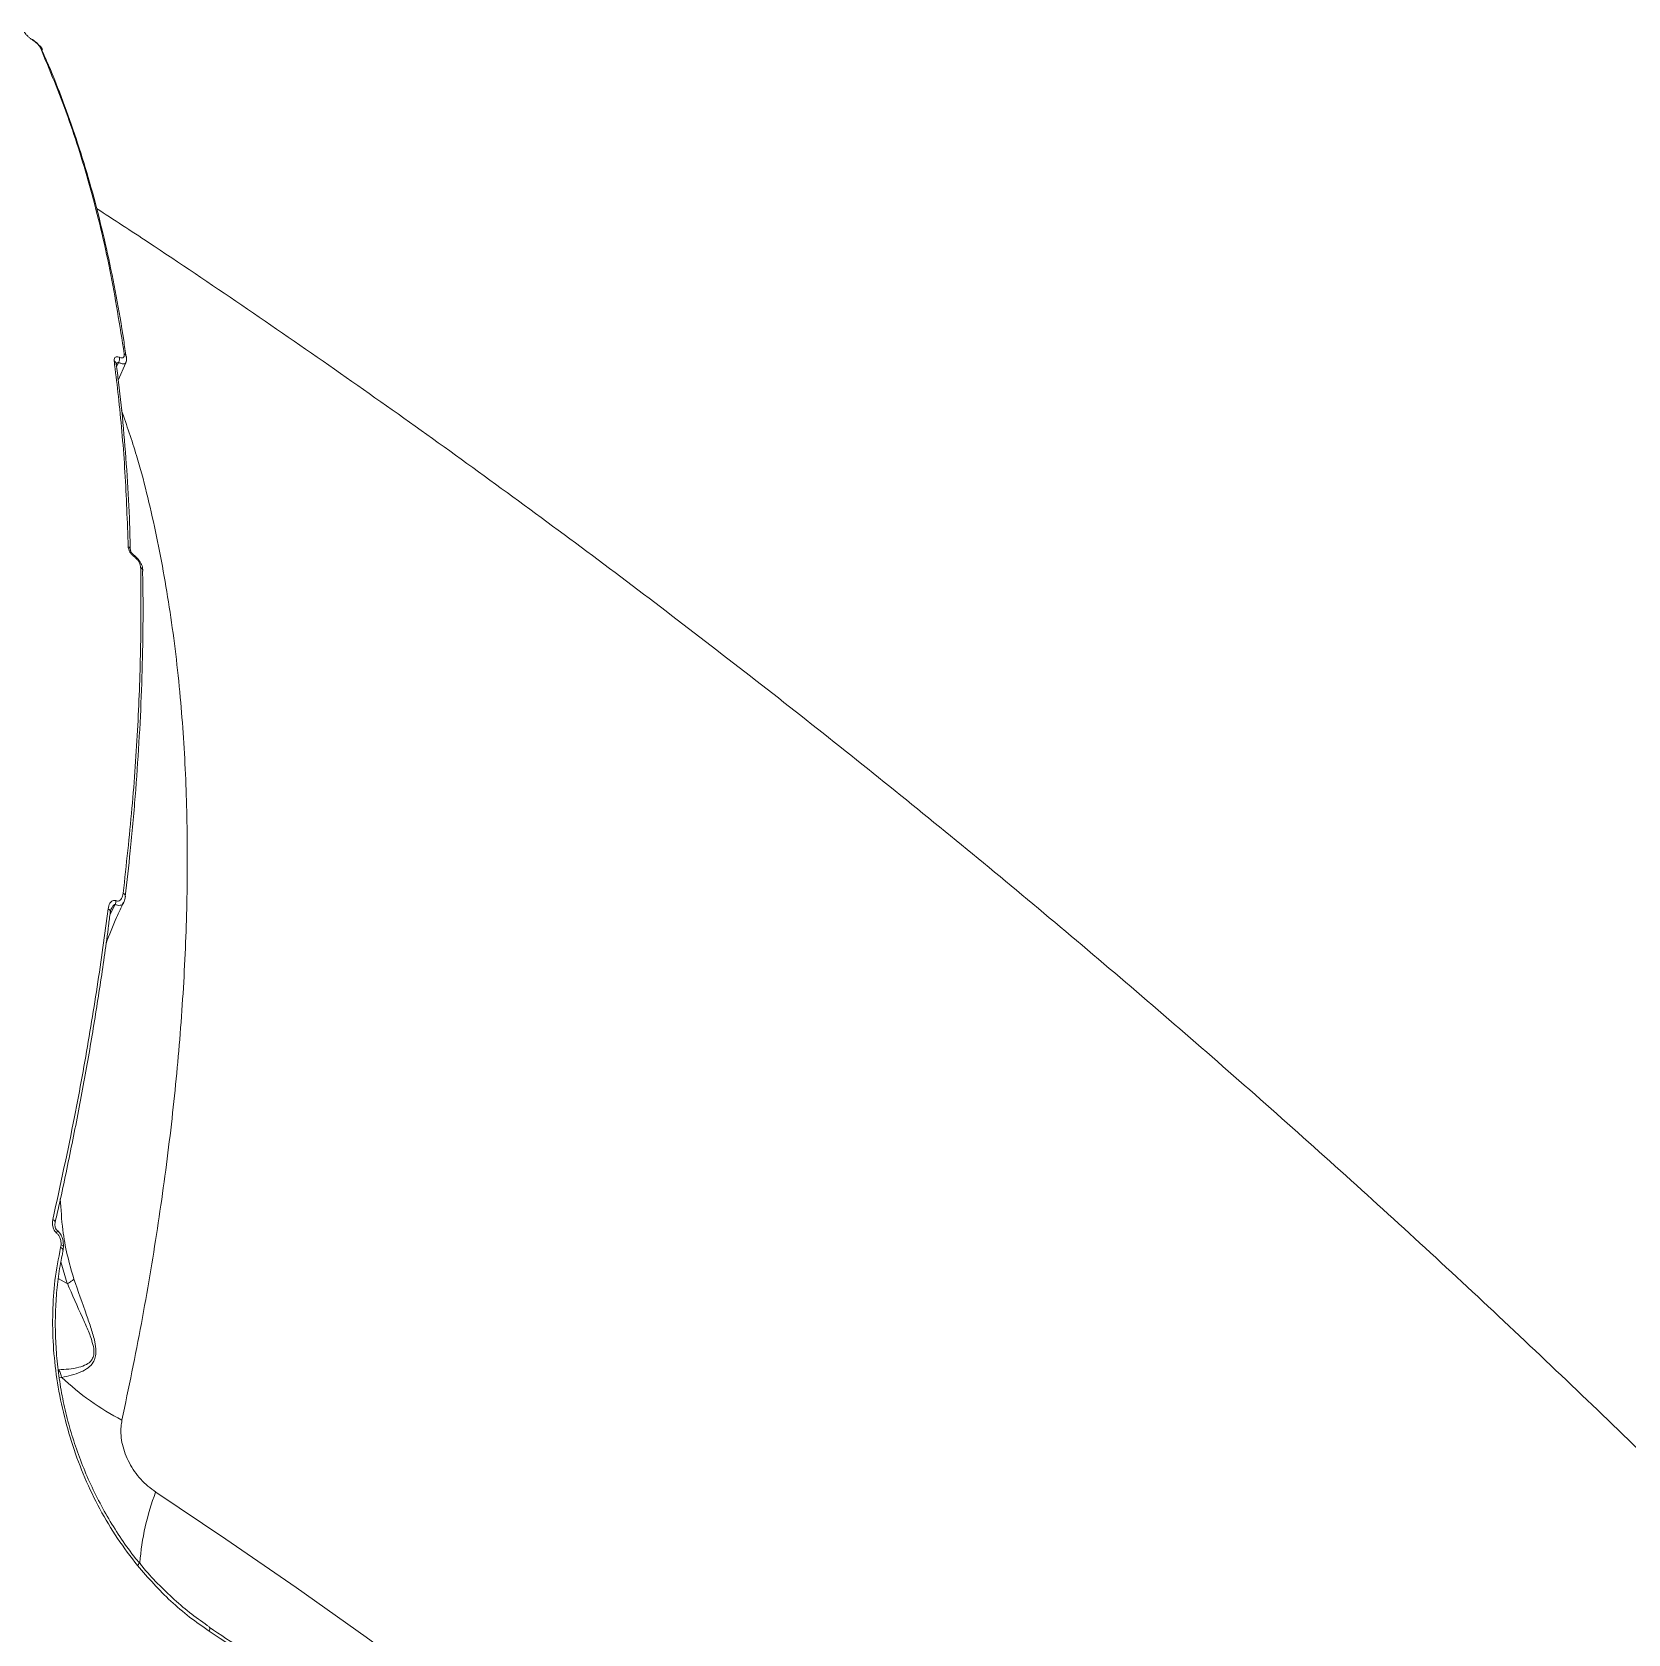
# Model space of a CAD drawing. Header units: millimetres. Extents: x -8422 to 28150, y -6982 to 5510.
# Drawn here: x 4838.5 to 5103.5, y 1819.7 to 2085.7 of the extents above; entities that cross this region are included whole.
import ezdxf

# ---------------------------------------------------------------- set-up
doc = ezdxf.new("R2010")
doc.units = ezdxf.units.MM
doc.layers.add('DIKOM_ОБЪЕКТ', color=7, linetype='Continuous')

msp = doc.modelspace()

# ---------------------------------------------------------------- linework, layer by layer
at = {"layer": 'DIKOM_ОБЪЕКТ', "color": 7, "linetype": 'Continuous', "lineweight": 15}
for p, q in [((4852.46, 2030.62), (4852.46, 2030.61)), ((4852.46, 2030.61), (4852.46, 2030.58)), ((4852.49, 2030.15), (4852.85, 2030.85)), ((4854.02, 2030.78), (4852.79, 2027.92)), ((4854.16, 2031.71), (4854.15, 2031.77)), ((4853.98, 1942.19), (4853.97, 1942.15)), ((4851.39, 1939.14), (4852.28, 1940.86)), ((4843.28, 1884.37), (4843.22, 1883.91)), ((4843.27, 1881.51), (4844.32, 1877.92)), ((4844.32, 1877.92), (4842.82, 1878.77)), ((4843, 1862.29), (4843.39, 1862.33)), ((4856.21, 1831.51), (4856.21, 1831.52))]:
    msp.add_line(p, q, dxfattribs=at)
at = {"layer": 'DIKOM_ОБЪЕКТ', "color": 7, "linetype": 'Continuous', "lineweight": 15, "flags": 128}
for points in [[(4838.47, 2084.51), (4838.49, 2084.48), (4838.52, 2084.41)], [(4840.18, 2082.73), (4840.17, 2082.76), (4840.16, 2082.76)], [(4856.88, 1996.27), (4856.87, 1996.22), (4856.87, 1996.22)], [(4851.47, 1939.6), (4851.47, 1939.6), (4851.47, 1939.59)], [(4841.92, 1888.55), (4842.06, 1888.46), (4842.18, 1888.36), (4842.26, 1888.26), (4842.3, 1888.15), (4842.3, 1888.06), (4842.3, 1888.03)], [(4842.55, 1886.31), (4842.62, 1886.51), (4842.63, 1886.68), (4842.59, 1886.79), (4842.57, 1886.81)], [(4843.22, 1883.91), (4843.35, 1883.83), (4843.46, 1883.73), (4843.54, 1883.64), (4843.59, 1883.54), (4843.6, 1883.45), (4843.6, 1883.41), (4843.58, 1883.37)], [(4843.28, 1884.37), (4843.43, 1884.31), (4843.55, 1884.24), (4843.63, 1884.16), (4843.68, 1884.08), (4843.68, 1884.04)], [(5018.08, 1715.23), (5007.2, 1725.59), (4996.22, 1735.79), (4985.15, 1745.81), (4973.99, 1755.66), (4962.75, 1765.33), (4951.44, 1774.81), (4940.06, 1784.09), (4928.61, 1793.18), (4917.11, 1802.07), (4905.56, 1810.75), (4893.97, 1819.21), (4882.34, 1827.47), (4870.68, 1835.49), (4859, 1843.3)], [(4855.98, 1831.09), (4856.08, 1831.2), (4856.16, 1831.3), (4856.2, 1831.39), (4856.22, 1831.46), (4856.21, 1831.51), (4856.21, 1831.51)], [(4867.88, 1820.22), (4867.94, 1820.37), (4867.97, 1820.52), (4867.98, 1820.64), (4867.97, 1820.74), (4867.93, 1820.82), (4867.9, 1820.85)], [(4867.88, 1820.22), (4869.73, 1819), (4871.59, 1817.77), (4873.44, 1816.54), (4875.29, 1815.3), (4877.13, 1814.05), (4878.98, 1812.8), (4880.83, 1811.54), (4882.68, 1810.28)]]:
    msp.add_lwpolyline(points, dxfattribs=at)
at = {"layer": 'DIKOM_ОБЪЕКТ', "color": 7, "linetype": 'Continuous', "lineweight": 15}
for centre, radius, start, end in [((4839.49, 2082.46), 0.742, 24.3126, 60.8607), ((4853.48, 2031.66), 0.678, 9.8954, 63.0604), ((4851.79, 2030.49), 0.683, 9.6158, 62.8361), ((4851.67, 2031.44), 1.32, 333.5733, 11.2215), ((4854.18, 1999.69), 0.63, 3.2626, 65.325), ((4855.22, 1998.65), 0.256, 339.6511, 44.495), ((4856.24, 1996.22), 0.634, 4.4385, 65.1876), ((4853.4, 1942.18), 0.579, 0.6558, 68.7904), ((4850.89, 1939.6), 0.58, 0.2195, 68.6772), ((4850.78, 1941.5), 1.62, 336.8935, 359.5466), ((4840.56, 1861.96), 2.85, 7.5438, 35.435), ((4874.5, 1895.66), 45.59, 226.9674, 242.4289), ((4899.93, 1827.95), 43.72, 159.4432, 175.2623)]:
    msp.add_arc(centre, radius, start, end, dxfattribs=at)
for points, knots in [([(4837.2, 2085.71), (4837.21, 2085.69), (4837.26, 2085.59), (4837.42, 2085.36), (4837.73, 2085.03), (4838.12, 2084.69), (4838.39, 2084.51), (4838.52, 2084.41)], [0, 0, 0, 0, 0.054596, 0.291342, 0.52783, 0.763978, 1, 1, 1, 1]), ([(4838.46, 2084.5), (4838.49, 2084.49), (4838.74, 2084.34), (4839.03, 2084.12), (4839.23, 2083.92), (4839.25, 2083.91)], [0, 0, 0, 0, 0.106176, 0.929546, 1, 1, 1, 1]), ([(4838.52, 2084.41), (4838.66, 2084.32), (4838.93, 2084.14), (4839.32, 2083.8), (4839.63, 2083.46), (4839.79, 2083.23), (4839.84, 2083.13), (4839.85, 2083.11)], [0, 0, 0, 0, 0.236422, 0.47296, 0.709862, 0.946818, 1, 1, 1, 1]), ([(4839.25, 2083.91), (4839.41, 2083.74), (4839.78, 2083.36), (4840.17, 2083.01), (4840.17, 2082.76), (4840.17, 2082.76)], [0, 0, 0, 0, 0.447946, 0.999639, 1, 1, 1, 1]), ([(4839.85, 2083.11), (4841.41, 2079.37), (4844.54, 2071.88), (4848.34, 2059.53), (4851.54, 2046.42), (4853.04, 2036.98), (4853.79, 2032.26)], [0, 0, 0, 0, 0.248597, 0.497193, 0.748596, 1, 1, 1, 1]), ([(4840.11, 2082.69), (4840.37, 2082.12), (4841.51, 2079.64), (4843.32, 2075.04), (4845.55, 2068.86), (4847.57, 2062.44), (4849.41, 2055.8), (4851.05, 2048.95), (4852.47, 2041.87), (4853.49, 2036.12), (4853.96, 2032.66), (4854.09, 2031.71)], [0, 0, 0, 0, 0.039395, 0.169245, 0.299246, 0.429362, 0.559561, 0.689807, 0.820061, 0.950285, 1, 1, 1, 1]), ([(4849.19, 2056.42), (4852.06, 2054.55), (4860.12, 2049.29), (4873.3, 2040.39), (4888.72, 2029.76), (4904.04, 2018.93), (4919.26, 2007.91), (4934.38, 1996.7), (4949.39, 1985.3), (4964.29, 1973.73), (4979.09, 1961.97), (4993.78, 1950.04), (5008.35, 1937.94), (5022.81, 1925.67), (5037.16, 1913.24), (5051.38, 1900.64), (5065.49, 1887.88), (5079.47, 1874.97), (5093.33, 1861.9), (5107.06, 1848.69), (5120.66, 1835.32), (5130.32, 1825.67), (5135.42, 1820.45), (5136.08, 1819.78)], [0, 0, 0, 0, 0.028337, 0.079718, 0.131011, 0.18222, 0.233346, 0.284391, 0.33536, 0.386254, 0.437079, 0.487836, 0.538529, 0.589164, 0.639743, 0.690271, 0.740752, 0.791189, 0.841589, 0.891953, 0.942288, 0.992597, 1, 1, 1, 1]), ([(4853.79, 2032.26), (4853.79, 2032.11), (4853.8, 2031.84), (4853.61, 2031.63), (4853.35, 2031.58), (4853.12, 2031.63), (4852.99, 2031.69), (4852.97, 2031.7)], [0, 0, 0, 0, 0.327717, 0.573889, 0.779661, 0.962798, 1, 1, 1, 1]), ([(4852.97, 2031.7), (4852.94, 2031.71), (4852.8, 2031.77), (4852.56, 2031.82), (4852.29, 2031.76), (4852.09, 2031.54), (4852.1, 2031.25), (4852.1, 2031.1)], [0, 0, 0, 0, 0.044033, 0.22452, 0.433752, 0.687496, 1, 1, 1, 1]), ([(4852.1, 2031.1), (4852.16, 2030.67), (4852.44, 2028.5), (4853.14, 2022.44), (4854, 2012.71), (4854.29, 2004.41), (4854.44, 2000.26)], [0, 0, 0, 0, 0.044142, 0.220714, 0.610013, 1, 1, 1, 1]), ([(4852.41, 2030.48), (4852.45, 2030.55), (4852.53, 2030.69), (4852.66, 2030.81), (4852.76, 2030.85), (4852.82, 2030.86), (4852.84, 2030.85), (4852.85, 2030.85)], [0, 0, 0, 0, 0.393619, 0.722019, 0.875274, 0.950618, 1, 1, 1, 1]), ([(4852.44, 2030.58), (4852.57, 2029.58), (4853.06, 2026.09), (4853.68, 2019.92), (4854.29, 2012.07), (4854.66, 2005.33), (4854.75, 2001.15), (4854.78, 1999.71)], [0, 0, 0, 0, 0.102882, 0.357911, 0.612342, 0.866013, 1, 1, 1, 1]), ([(4852.85, 2030.85), (4852.89, 2030.83), (4853.1, 2030.74), (4853.46, 2030.62), (4853.86, 2030.59), (4853.97, 2030.72), (4854.02, 2030.78)], [0, 0, 0, 0, 0.058303, 0.343519, 0.655272, 1, 1, 1, 1]), ([(4854.14, 2031.77), (4854.15, 2031.71), (4854.2, 2031.45), (4854.18, 2031.1), (4854.04, 2030.85), (4854, 2030.79)], [0, 0, 0, 0, 0.180835, 0.794235, 1, 1, 1, 1]), ([(4853.4, 1855.25), (4854.51, 1860.61), (4856.74, 1871.36), (4859.37, 1887.1), (4861.48, 1902.52), (4863.03, 1917.76), (4864, 1932.77), (4864.36, 1947.5), (4864.09, 1961.71), (4863.16, 1975.75), (4861.52, 1989.52), (4859.07, 2002.89), (4856.38, 2014.08), (4854.19, 2020.42), (4853.34, 2022.89)], [0, 0, 0, 0, 0.081383, 0.162863, 0.244343, 0.325726, 0.410446, 0.495277, 0.580107, 0.664827, 0.756942, 0.849128, 0.941243, 1, 1, 1, 1]), ([(4854.44, 2000.26), (4854.44, 2000.21), (4854.45, 2000.03), (4854.55, 1999.68), (4854.78, 1999.25), (4855.09, 1998.85), (4855.34, 1998.65), (4855.46, 1998.56)], [0, 0, 0, 0, 0.091872, 0.335544, 0.563104, 0.781422, 1, 1, 1, 1]), ([(4854.81, 1999.72), (4854.81, 1999.72), (4854.81, 1999.71), (4854.83, 1999.6), (4854.89, 1999.43), (4855.01, 1999.22), (4855.17, 1999.03), (4855.31, 1998.9), (4855.38, 1998.85), (4855.4, 1998.83)], [0, 0, 0, 0, 0.082044, 0.25184, 0.424849, 0.612666, 0.777989, 0.923759, 1, 1, 1, 1]), ([(4855.4, 1998.82), (4855.42, 1998.81), (4855.67, 1998.65), (4856.1, 1998.21), (4856.59, 1997.48), (4856.85, 1996.81), (4856.85, 1996.4), (4856.84, 1996.27)], [0, 0, 0, 0, 0.023437, 0.291506, 0.566393, 0.859069, 1, 1, 1, 1]), ([(4855.46, 1998.56), (4855.59, 1998.46), (4855.84, 1998.25), (4856.16, 1997.84), (4856.39, 1997.4), (4856.5, 1997.04), (4856.51, 1996.85), (4856.51, 1996.8)], [0, 0, 0, 0, 0.216856, 0.433447, 0.661978, 0.908087, 1, 1, 1, 1]), ([(4856.51, 1996.8), (4856.54, 1992.52), (4856.6, 1983.97), (4856.09, 1970.61), (4855.16, 1956.9), (4854.12, 1947.45), (4853.61, 1942.72)], [0, 0, 0, 0, 0.2491, 0.498199, 0.7491, 1, 1, 1, 1]), ([(4856.82, 1996.22), (4856.84, 1995.31), (4856.93, 1991.66), (4856.89, 1985.08), (4856.68, 1976.49), (4856.25, 1967.73), (4855.63, 1958.82), (4854.87, 1950.3), (4854.22, 1944.69), (4853.93, 1942.16)], [0, 0, 0, 0, 0.053675, 0.215955, 0.378348, 0.540816, 0.703325, 0.865826, 1, 1, 1, 1]), ([(4853.61, 1942.72), (4853.54, 1942.41), (4853.45, 1941.95), (4853.11, 1941.56), (4852.82, 1941.42), (4852.58, 1941.42), (4852.45, 1941.47), (4852.41, 1941.48)], [0, 0, 0, 0, 0.438544, 0.64866, 0.819223, 0.945161, 1, 1, 1, 1]), ([(4853.97, 1942.19), (4853.96, 1942.1), (4853.93, 1941.75), (4853.8, 1941.44), (4853.7, 1941.21)], [0, 0, 0, 0, 0.271663, 1, 1, 1, 1]), ([(4851.1, 1940.14), (4851.03, 1939.6), (4850.69, 1936.93), (4849.73, 1929.92), (4848.01, 1918.99), (4845.39, 1904.51), (4843.17, 1894.26), (4841.92, 1888.55)], [0, 0, 0, 0, 0.032157, 0.160793, 0.418284, 0.675775, 1, 1, 1, 1]), ([(4851.45, 1939.59), (4851.36, 1938.86), (4850.9, 1935.05), (4849.88, 1928.04), (4848.38, 1918.58), (4846.68, 1909.02), (4844.76, 1899.37), (4843.29, 1892.37), (4842.41, 1888.56), (4842.28, 1888.03)], [0, 0, 0, 0, 0.044194, 0.230271, 0.415895, 0.600857, 0.785395, 0.97036, 1, 1, 1, 1]), ([(4853.66, 1941.2), (4853.27, 1940.37), (4852.21, 1938.14), (4851.32, 1935.83), (4850.76, 1934.37)], [0, 0, 0, 0, 0.369666, 1, 1, 1, 1]), ([(4852.41, 1941.48), (4852.36, 1941.5), (4852.23, 1941.55), (4851.97, 1941.55), (4851.65, 1941.4), (4851.28, 1940.97), (4851.17, 1940.47), (4851.1, 1940.14)], [0, 0, 0, 0, 0.05551, 0.178344, 0.349494, 0.572893, 1, 1, 1, 1]), ([(4851.6, 1940.07), (4851.59, 1940.06), (4851.55, 1939.98), (4851.49, 1939.8), (4851.47, 1939.63), (4851.47, 1939.6)], [0, 0, 0, 0, 0.180531, 0.86532, 1, 1, 1, 1]), ([(4851.61, 1940.07), (4851.62, 1940.11), (4851.7, 1940.29), (4851.86, 1940.53), (4852.05, 1940.76), (4852.19, 1940.86), (4852.26, 1940.86), (4852.28, 1940.86)], [0, 0, 0, 0, 0.107088, 0.525, 0.797835, 0.947076, 1, 1, 1, 1]), ([(4852.28, 1940.86), (4852.34, 1940.83), (4852.55, 1940.75), (4852.92, 1940.68), (4853.32, 1940.76), (4853.6, 1940.93), (4853.65, 1941.13), (4853.67, 1941.19)], [0, 0, 0, 0, 0.093916, 0.304523, 0.571923, 0.878175, 1, 1, 1, 1]), ([(4845.42, 1878.67), (4845.03, 1880), (4844.24, 1882.66), (4843.45, 1887.12), (4843.27, 1890.27), (4843.16, 1892)], [0, 0, 0, 0, 0.310598, 0.621387, 1, 1, 1, 1]), ([(4841.92, 1888.55), (4841.91, 1888.48), (4841.85, 1888.19), (4841.85, 1887.66), (4842.01, 1887.06), (4842.24, 1886.6), (4842.45, 1886.4), (4842.55, 1886.31)], [0, 0, 0, 0, 0.084369, 0.40266, 0.651838, 0.825491, 1, 1, 1, 1]), ([(4842.31, 1888.03), (4842.29, 1887.96), (4842.25, 1887.78), (4842.27, 1887.45), (4842.35, 1887.15), (4842.43, 1886.98), (4842.5, 1886.88), (4842.55, 1886.83), (4842.57, 1886.81), (4842.59, 1886.8), (4842.59, 1886.8), (4842.59, 1886.8)], [0, 0, 0, 0, 0.18014, 0.483123, 0.663789, 0.767614, 0.834105, 0.882482, 0.918959, 0.956888, 1, 1, 1, 1]), ([(4842.55, 1886.31), (4842.66, 1886.2), (4842.87, 1886), (4843.12, 1885.52), (4843.28, 1884.95), (4843.28, 1884.55), (4843.28, 1884.37)], [0, 0, 0, 0, 0.209673, 0.418139, 0.729849, 1, 1, 1, 1]), ([(4842.57, 1886.81), (4842.57, 1886.81), (4842.78, 1886.68), (4843.11, 1886.27), (4843.48, 1885.58), (4843.68, 1884.8), (4843.67, 1884.28), (4843.66, 1884.04)], [0, 0, 0, 0, 0.003487, 0.23946, 0.488978, 0.760188, 1, 1, 1, 1]), ([(4843.22, 1883.91), (4842.86, 1882.1), (4842.19, 1878.63), (4841.83, 1873.15), (4841.93, 1867.68), (4842.51, 1862.12), (4843.59, 1856.54), (4845.15, 1851.01), (4847.17, 1845.62), (4849.67, 1840.46), (4852.57, 1835.55), (4854.85, 1832.57), (4855.98, 1831.09)], [0, 0, 0, 0, 0.107082, 0.205973, 0.305184, 0.404077, 0.503337, 0.602917, 0.702179, 0.801348, 0.900832, 1, 1, 1, 1]), ([(4843.64, 1883.35), (4843.58, 1883.1), (4843.24, 1881.73), (4842.83, 1879.1), (4842.44, 1875.47), (4842.29, 1871.72), (4842.38, 1867.92), (4842.7, 1864.08), (4843.26, 1860.26), (4844.04, 1856.47), (4845.06, 1852.74), (4846.3, 1849.06), (4847.78, 1845.42), (4849.5, 1841.86), (4851.43, 1838.39), (4853.6, 1835.07), (4855.22, 1832.79), (4856.16, 1831.69), (4856.26, 1831.57)], [0, 0, 0, 0, 0.015728, 0.085674, 0.155988, 0.226458, 0.296775, 0.366712, 0.43608, 0.504744, 0.572575, 0.640806, 0.709855, 0.779622, 0.849962, 0.920689, 0.991587, 1, 1, 1, 1]), ([(4843.69, 1884.2), (4843.68, 1884.05), (4843.68, 1883.78), (4843.6, 1883.53), (4843.56, 1883.42)], [0, 0, 0, 0, 0.546819, 1, 1, 1, 1]), ([(4844.33, 1877.92), (4844.33, 1877.92), (4845.15, 1876.07), (4846.28, 1873.53), (4847.75, 1870.27), (4848.44, 1868.43), (4848.79, 1866.91), (4848.72, 1865.85), (4848.29, 1865), (4847.42, 1864.39), (4845.53, 1863.75), (4844, 1863.67), (4842.88, 1863.61)], [0, 0, 0, 0, 0.000319, 0.274221, 0.369144, 0.463545, 0.523547, 0.564868, 0.606184, 0.674725, 0.763016, 1, 1, 1, 1]), ([(4843.39, 1862.33), (4844.45, 1862.56), (4845.92, 1862.87), (4847.74, 1863.83), (4848.59, 1864.65), (4849.02, 1865.65), (4849.13, 1866.82), (4848.88, 1868.47), (4848.29, 1870.46), (4847.07, 1873.97), (4846.12, 1876.68), (4845.42, 1878.67)], [0, 0, 0, 0, 0.23113, 0.319683, 0.391424, 0.436717, 0.482247, 0.545692, 0.638837, 0.734215, 1, 1, 1, 1]), ([(4844.32, 1877.92), (4844.32, 1877.92), (4844.33, 1877.92), (4844.33, 1877.92), (4844.33, 1877.92), (4844.33, 1877.92)], [0, 0, 0, 0, 0.405464, 0.799553, 1, 1, 1, 1]), ([(4844.33, 1877.92), (4844.56, 1878.04), (4844.98, 1878.27), (4845.29, 1878.53), (4845.4, 1878.65), (4845.42, 1878.67)], [0, 0, 0, 0, 0.499481, 0.920564, 1, 1, 1, 1]), ([(5235.76, 1864.88), (5236.82, 1865.57), (5238.95, 1866.94), (5240.91, 1867.9), (5242.09, 1868.18), (5242.55, 1867.86), (5242.4, 1866.97), (5241.62, 1865.49), (5240.18, 1863.39), (5238.06, 1860.66), (5235.29, 1857.33), (5231.9, 1853.45), (5227.92, 1849.04), (5223.38, 1844.12), (5218.25, 1838.67), (5212.49, 1832.63), (5206.07, 1826), (5198.99, 1818.76), (5191.34, 1811.01), (5183.2, 1802.83), (5174.6, 1794.25), (5165.59, 1785.31), (5156.09, 1775.94), (5146.02, 1766.06), (5135.38, 1755.67), (5124.17, 1744.77), (5112.53, 1733.49), (5100.57, 1721.95), (5088.33, 1710.18), (5075.84, 1698.21), (5063.02, 1685.95), (5049.75, 1673.31), (5036.06, 1660.3), (5021.95, 1646.93), (5007.58, 1633.36), (4992.4, 1619.04), (4976.38, 1603.98), (4959.53, 1588.19), (4942.39, 1572.16), (4924.97, 1555.92), (4907.33, 1539.52), (4890.53, 1523.94), (4874.63, 1509.22), (4859.64, 1495.39), (4844.69, 1481.62), (4829.66, 1467.81), (4814.58, 1453.98), (4799.47, 1440.17), (4784.52, 1426.53), (4769.88, 1413.21), (4755.58, 1400.24), (4741.64, 1387.61), (4727.93, 1375.24), (4714.37, 1363.03), (4700.97, 1351), (4687.77, 1339.2), (4674.92, 1327.74), (4662.57, 1316.76), (4650.72, 1306.27), (4639.37, 1296.27), (4628.44, 1286.67), (4617.84, 1277.42), (4607.62, 1268.53), (4597.8, 1260.05), (4588.5, 1252.06), (4579.82, 1244.66), (4571.76, 1237.85), (4564.31, 1231.61), (4557.41, 1225.9), (4551.01, 1220.67), (4545.14, 1215.95), (4539.83, 1211.77), (4535.15, 1208.17), (4531.14, 1205.21), (4527.8, 1202.85), (4525.1, 1201.09), (4523.01, 1199.91), (4521.53, 1199.3), (4520.69, 1199.29), (4520.5, 1199.88), (4520.96, 1201.08), (4521.93, 1202.66), (4523.16, 1204.39), (4524.08, 1205.57), (4524.54, 1206.16)], [0, 0, 0, 0, 0.014465, 0.028965, 0.040896, 0.052838, 0.06478, 0.076711, 0.088989, 0.101279, 0.113569, 0.125847, 0.137779, 0.149722, 0.161665, 0.173598, 0.185878, 0.198169, 0.210461, 0.222741, 0.234655, 0.246579, 0.258503, 0.270416, 0.282674, 0.294944, 0.307213, 0.319472, 0.331406, 0.34335, 0.355294, 0.367228, 0.379509, 0.391801, 0.404093, 0.416374, 0.43016, 0.443953, 0.457739, 0.471823, 0.485915, 0.499998, 0.511916, 0.523844, 0.535771, 0.547689, 0.559953, 0.572228, 0.584503, 0.596767, 0.608684, 0.620612, 0.63254, 0.644457, 0.65672, 0.668993, 0.681267, 0.69353, 0.705463, 0.717406, 0.729349, 0.741282, 0.753561, 0.765852, 0.778142, 0.790422, 0.802353, 0.814295, 0.826236, 0.838167, 0.850446, 0.862736, 0.875027, 0.887306, 0.899222, 0.911149, 0.923075, 0.934991, 0.947253, 0.959525, 0.971798, 0.98406, 0.992027, 1, 1, 1, 1]), ([(4520.8, 1155.4), (4520.8, 1155.39), (4520.82, 1155.17), (4521.47, 1155.34), (4522.83, 1155.96), (4524.98, 1157.31), (4527.8, 1159.29), (4531.29, 1161.89), (4535.4, 1165.08), (4540.11, 1168.85), (4545.44, 1173.21), (4551.45, 1178.2), (4558.15, 1183.83), (4565.55, 1190.12), (4573.57, 1197), (4582.11, 1204.38), (4591.14, 1212.23), (4600.63, 1220.52), (4610.64, 1229.32), (4621.26, 1238.68), (4632.49, 1248.63), (4644.32, 1259.15), (4656.62, 1270.13), (4669.25, 1281.43), (4682.16, 1293.03), (4695.33, 1304.88), (4708.86, 1317.09), (4722.85, 1329.75), (4737.3, 1342.86), (4752.2, 1356.4), (4767.37, 1370.22), (4782.64, 1384.15), (4797.98, 1398.18), (4813.36, 1412.27), (4828.9, 1426.53), (4844.71, 1441.07), (4860.78, 1455.87), (4877.09, 1470.92), (4893.45, 1486.03), (4910.5, 1501.81), (4928.21, 1518.23), (4946.55, 1535.26), (4964.92, 1552.35), (4983.27, 1569.46), (5001.57, 1586.55), (5018.71, 1602.59), (5034.7, 1617.59), (5049.56, 1631.55), (5064.17, 1645.3), (5078.63, 1658.95), (5092.92, 1672.46), (5107, 1685.81), (5120.72, 1698.83), (5133.89, 1711.38), (5146.53, 1723.45), (5158.62, 1735.03), (5170.27, 1746.22), (5181.57, 1757.11), (5192.47, 1767.66), (5202.96, 1777.84), (5212.9, 1787.54), (5222.19, 1796.64), (5230.83, 1805.16), (5238.83, 1813.09), (5246.25, 1820.49), (5253.14, 1827.42), (5259.46, 1833.85), (5265.19, 1839.74), (5270.27, 1845.04), (5274.62, 1849.68), (5278.27, 1853.67), (5281.23, 1857.03), (5283.54, 1859.78), (5285.22, 1861.97), (5286.17, 1863.48), (5286.51, 1864.3), (5286.29, 1864.4), (5286.23, 1864.42)], [0, 0, 0, 0, 0.001026, 0.014265, 0.027883, 0.041515, 0.055146, 0.068765, 0.082025, 0.095295, 0.108566, 0.121825, 0.135471, 0.149129, 0.162788, 0.176434, 0.189694, 0.202966, 0.216238, 0.229498, 0.243144, 0.256803, 0.270461, 0.284108, 0.297351, 0.310606, 0.32386, 0.337103, 0.35073, 0.36437, 0.378009, 0.391636, 0.40488, 0.418136, 0.431392, 0.444636, 0.458265, 0.471907, 0.485548, 0.499177, 0.514498, 0.529828, 0.545148, 0.5608, 0.576461, 0.592112, 0.605374, 0.618647, 0.63192, 0.645182, 0.658829, 0.672489, 0.686148, 0.699796, 0.713035, 0.726285, 0.739535, 0.752774, 0.766397, 0.780031, 0.793666, 0.807288, 0.820549, 0.833821, 0.847093, 0.860354, 0.874002, 0.887662, 0.901323, 0.914971, 0.928227, 0.941495, 0.954762, 0.968018, 0.981661, 0.995317, 1, 1, 1, 1]), ([(4859, 1843.3), (4858.14, 1843.96), (4856.45, 1845.27), (4854.53, 1848.07), (4853.35, 1851.13), (4853.12, 1853.62), (4853.34, 1854.89), (4853.4, 1855.25)], [0, 0, 0, 0, 0.238523, 0.47134, 0.696803, 0.915989, 1, 1, 1, 1]), ([(4855.98, 1831.09), (4857.78, 1829.05), (4860.49, 1825.97), (4864.59, 1822.5), (4866.79, 1820.98), (4867.88, 1820.22)], [0, 0, 0, 0, 0.492766, 0.746382, 1, 1, 1, 1]), ([(4856.29, 1831.58), (4856.44, 1831.38), (4857.39, 1830.16), (4859.32, 1828.1), (4862.06, 1825.43), (4864.94, 1823), (4866.95, 1821.61), (4867.95, 1820.91)], [0, 0, 0, 0, 0.045715, 0.284538, 0.524474, 0.765047, 1, 1, 1, 1]), ([(4867.89, 1820.85), (4869.75, 1819.63), (4874.7, 1816.36), (4879.64, 1813), (4882.72, 1810.9)], [0, 0, 0, 0, 0.375871, 1, 1, 1, 1])]:
    msp.add_open_spline(points, degree=3, knots=knots, dxfattribs=at)

doc.saveas('drawing.dxf')
